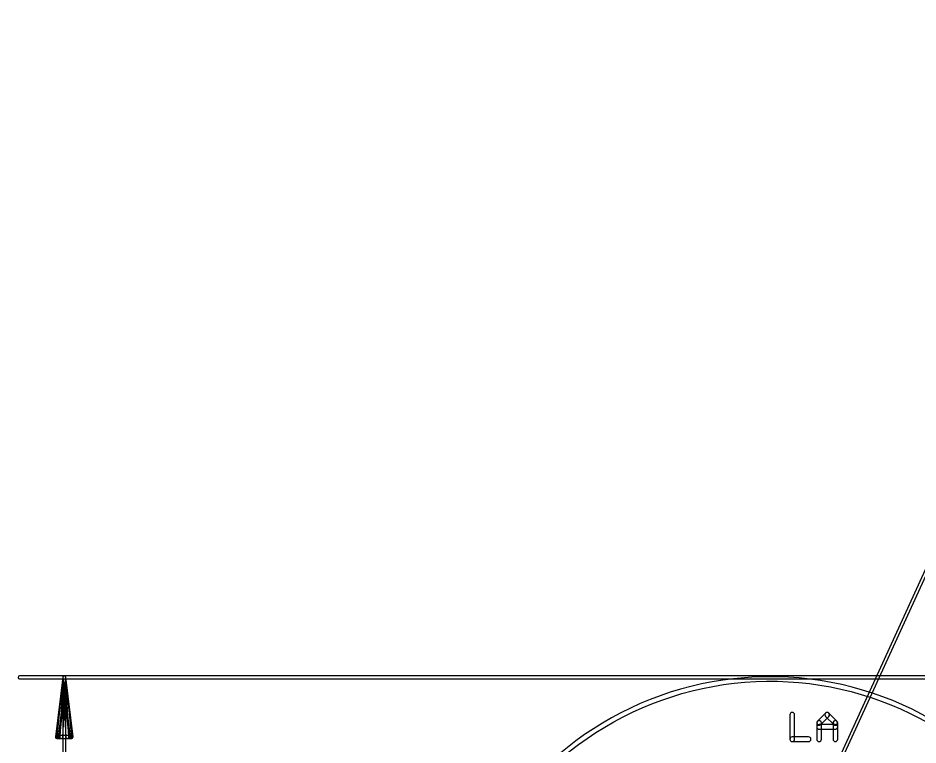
# Model space of a CAD drawing. Extents: x -21 to 88, y -12 to 76.
# Drawn here: x -20.85 to 18.39, y 44.65 to 76.36 of the extents above; entities that cross this region are included whole.
import ezdxf

# ---------------------------------------------------------------- set-up
doc = ezdxf.new("R2010")
doc.units = 0
for name, color, linetype in [('20', 7, 'CONTINUOUS'), ('21', 253, 'CONTINUOUS'), ('51', 253, 'CONTINUOUS')]:
    doc.layers.add(name, color=color, linetype=linetype)

msp = doc.modelspace()

# ---------------------------------------------------------------- linework, layer by layer
at = {"layer": '20'}
msp.add_lwpolyline([(23.8152, 40.847, 1), (23.9848, 40.953, 1.0148), (0.1168, 25.5445, 1), (0.2832, 25.6555, -1.0148)], format="xyb", close=True, dxfattribs=at)
at = {"layer": '21'}
for points in [[(12.8, 45.9693), (12.8, 44.9016, 1), (13.0032, 44.9016), (13.0032, 45.9693, 1)], [(14.1428, 45.5416), (14.4987, 45.8975, 1), (14.3551, 46.0412), (13.9992, 45.6852, 1)], [(14.3551, 45.8975), (14.711, 45.5416, 1), (14.8546, 45.6852), (14.4987, 46.0412, 1)], [(14.1726, 44.9016), (14.1726, 45.6134, 1), (13.9694, 45.6134), (13.9694, 44.9016, 1)], [(14.071, 45.3339), (14.7828, 45.3339, 1), (14.7828, 45.5371), (14.071, 45.5371, 1)], [(14.6812, 45.6134), (14.6812, 44.9016, 1), (14.8844, 44.9016), (14.8844, 45.6134, 1)], [(12.9016, 44.8), (13.6134, 44.8, 1), (13.6134, 45.0032), (12.9016, 45.0032, 1)]]:
    msp.add_lwpolyline(points, format="xyb", close=True, dxfattribs=at)
at = {"layer": '51'}
for points in [[(10.5591, 34.173), (29.8092, 76.2645, 1), (29.691, 76.3186), (10.4409, 34.227, 1)], [(46, 47.665), (-20.7856, 47.665, 1), (-20.7856, 47.535), (46, 47.535, 1)], [(-18.9001, 47.6079), (-19.2194, 45.0079, 1), (-19.0903, 44.9921), (-18.7711, 47.5921, 1)], [(-18.9003, 47.6065), (-19.1603, 45.0065, 1), (-19.0309, 44.9935), (-18.7709, 47.5935, 1)], [(-18.9005, 47.6032), (-19.0305, 45.0032, 1), (-18.9007, 44.9968), (-18.7707, 47.5968, 1)], [(-18.9006, 47.6), (-18.9006, -5.8, 1), (-18.7706, -5.8), (-18.7706, 47.6, 1)], [(-18.4518, 45.0079), (-18.7711, 47.6079, 1), (-18.9001, 47.5921), (-18.5809, 44.9921, 1)], [(-18.6407, 45.0032), (-18.7707, 47.6032, 1), (-18.9005, 47.5968), (-18.7705, 44.9968, 1)], [(-18.5109, 45.0065), (-18.7709, 47.6065, 1), (-18.9003, 47.5935), (-18.6403, 44.9935, 1)], [(-19.1548, 44.935), (-18.5164, 44.935, 1), (-18.5164, 45.065), (-19.1548, 45.065, 1)]]:
    msp.add_lwpolyline(points, format="xyb", close=True, dxfattribs=at)

doc.saveas('drawing.dxf')
